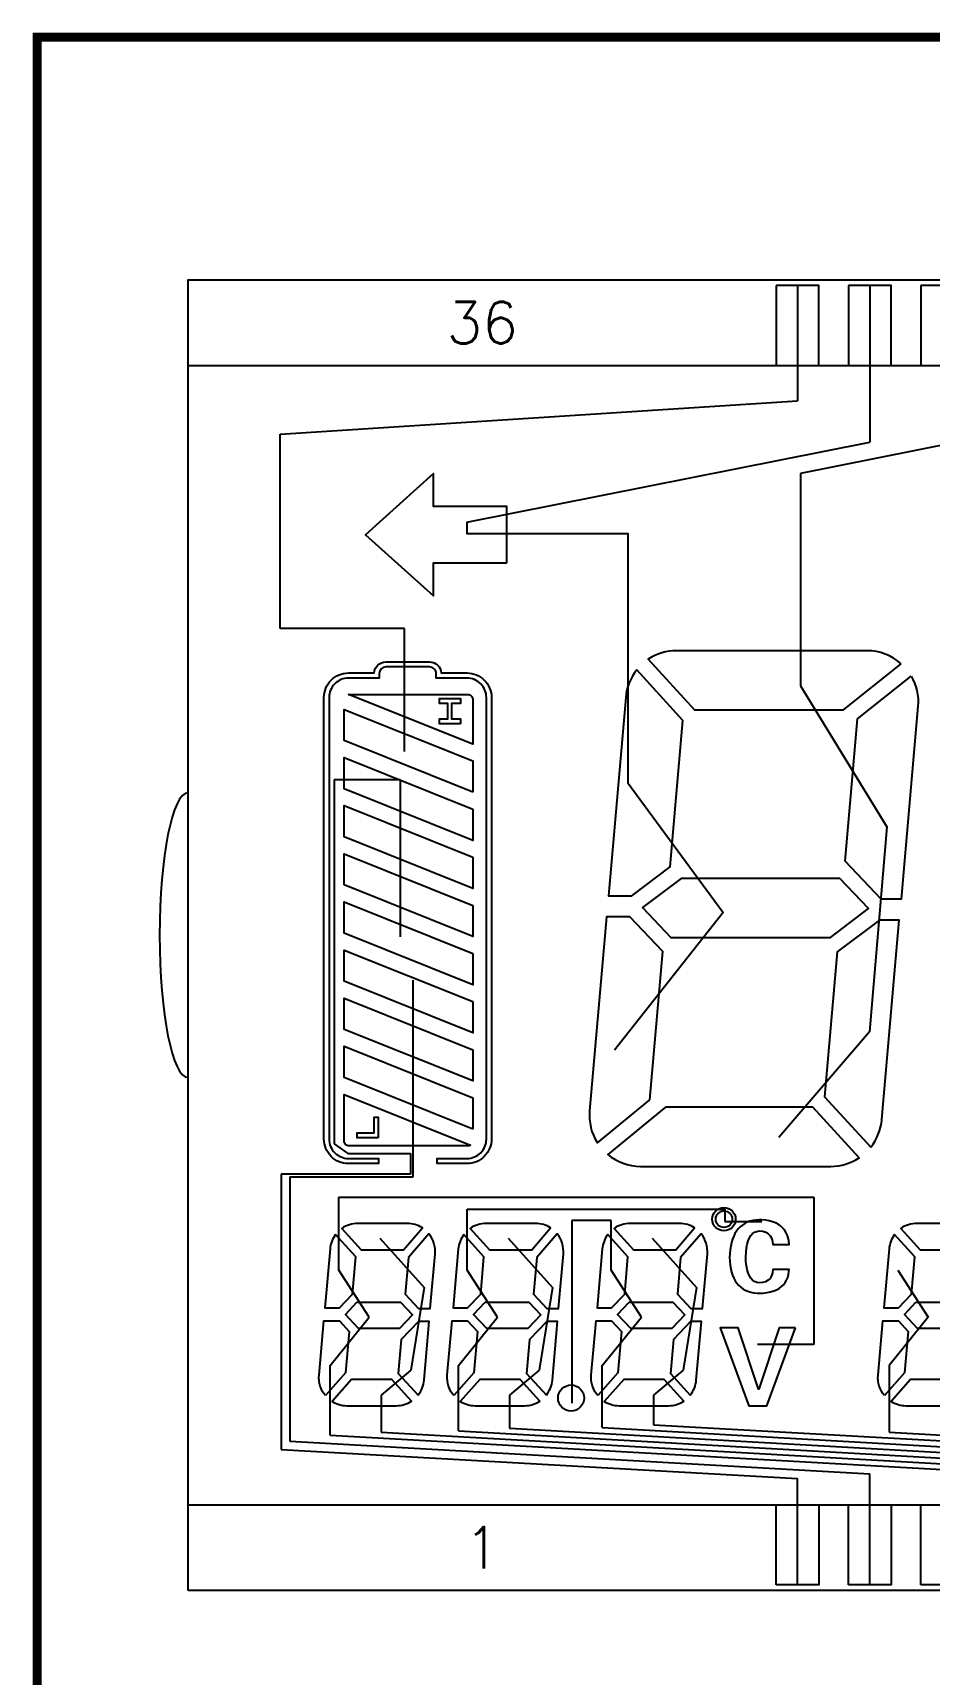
# Model space of a CAD drawing. Extents: x -1388 to 1427, y 183 to 486.
# Drawn here: x 1055.6 to 1087.1, y 276.9 to 334.5 of the extents above; entities that cross this region are included whole.
import ezdxf
from ezdxf.enums import TextEntityAlignment as Align

# ---------------------------------------------------------------- set-up
doc = ezdxf.new("R2010")
doc.units = 0
doc.header["$LTSCALE"] = 3
doc.layers.get('0').update_dxf_attribs({"linetype": 'CONTINUOUS'})
doc.layers.add('SEG', color=1, linetype='CONTINUOUS')
doc.styles.add('ROMANS', font='romans.shx')

msp = doc.modelspace()

# ---------------------------------------------------------------- linework, layer by layer
for p, q in [((1061.035, 322.874), (1147.035, 322.874)), ((1061.035, 282.874), (1147.035, 282.874))]:
    msp.add_line(p, q)
for points, format in [([(1222.248, 219.474, 0.313, 0.313, 0), (1222.248, 334.392, 0.313, 0.313, 0), (1055.735, 334.392, 0.313, 0.313, 0), (1055.735, 219.474, 0.313, 0.313, 0)], "xyseb"), ([(1086.085, 312.398, 0.185305), (1084.884, 312.859), (1078.197, 312.859, 0.147908), (1077.201, 312.558), (1078.825, 310.787), (1084.064, 310.787)], "xyb"), ([(1066.667, 312.077), (1067.571, 312.077, -0.399786), (1067.98, 312.467), (1069.518, 312.467, -0.399786), (1069.928, 312.077), (1070.832, 312.077, -0.414214), (1071.692, 311.217), (1071.692, 295.717, -0.414214), (1070.832, 294.857), (1069.779, 294.857), (1069.779, 295.036), (1070.832, 295.036, 0.414214), (1071.513, 295.717), (1071.513, 311.217, 0.414214), (1070.832, 311.898), (1069.749, 311.898), (1069.749, 312.057, 0.414214), (1069.518, 312.288), (1067.98, 312.288, 0.414214), (1067.749, 312.057), (1067.749, 311.898), (1066.667, 311.898, 0.414214), (1065.986, 311.217), (1065.986, 295.717, 0.414214), (1066.667, 295.036), (1067.72, 295.036), (1067.72, 294.857), (1066.667, 294.857, -0.414214), (1065.807, 295.717), (1065.807, 311.217, -0.414214)], "xyb"), ([(1076.794, 312.185, 0.147873), (1076.407, 311.22), (1075.797, 304.251), (1076.617, 304.251), (1077.967, 305.268), (1078.417, 310.413)], "xyb"), ([(1086.434, 311.97, -0.155286), (1086.673, 310.907), (1086.081, 304.14), (1085.382, 304.14), (1084.117, 305.475), (1084.554, 310.471)], "xyb"), ([(1071.033, 311.155), (1071.033, 309.581), (1066.665, 311.323, -0.034785), (1066.688, 311.325), (1070.863, 311.325, -0.414214)], "xyb"), ([(1077.252, 297.096), (1077.707, 302.297), (1076.555, 303.513), (1075.733, 303.513), (1075.138, 296.711, 0.165051), (1075.412, 295.589)], "xyb"), ([(1085.017, 295.432, 0.147891), (1085.404, 296.398), (1086.016, 303.401), (1085.321, 303.401), (1083.838, 302.285), (1083.394, 297.204)], "xyb"), ([(1066.688, 295.476, -0.414214), (1066.518, 295.646), (1066.518, 297.284), (1070.96, 295.507, -0.154122), (1070.863, 295.476)], "xyb"), ([(1082.986, 296.831), (1077.8, 296.831), (1075.777, 295.174, 0.175427), (1076.927, 294.758), (1083.614, 294.758, 0.147891), (1084.61, 295.059)], "xyb"), ([(1067.111, 291.834), (1068.602, 291.834), (1069.264, 292.6, 0.144169), (1068.73, 292.757), (1067.001, 292.757, 0.154794), (1066.434, 292.577)], "xyb"), ([(1071.618, 291.834), (1073.109, 291.834), (1073.77, 292.6, 0.144169), (1073.237, 292.757), (1071.507, 292.757, 0.154794), (1070.94, 292.577)], "xyb"), ([(1076.676, 291.834), (1078.167, 291.834), (1078.828, 292.6, 0.144169), (1078.295, 292.757), (1076.565, 292.757, 0.154794), (1075.998, 292.577)], "xyb"), ([(1086.75, 291.834), (1088.242, 291.834), (1088.903, 292.6, 0.144169), (1088.37, 292.757), (1086.64, 292.757, 0.154794), (1086.073, 292.577)], "xyb"), ([(1066.213, 292.362, 0.13972), (1066.02, 291.858), (1065.839, 289.789), (1066.348, 289.789), (1066.808, 290.271), (1066.923, 291.584)], "xyb"), ([(1068.774, 291.561), (1068.661, 290.267), (1069.127, 289.766), (1069.543, 289.766), (1069.711, 291.686, 0.195303), (1069.493, 292.394)], "xyb"), ([(1070.719, 292.362, 0.13972), (1070.527, 291.858), (1070.346, 289.789), (1070.855, 289.789), (1071.314, 290.271), (1071.429, 291.584)], "xyb"), ([(1073.28, 291.561), (1073.167, 290.267), (1073.633, 289.766), (1074.05, 289.766), (1074.218, 291.686, 0.195303), (1074, 292.394)], "xyb"), ([(1075.777, 292.362, 0.13972), (1075.585, 291.858), (1075.404, 289.789), (1075.913, 289.789), (1076.372, 290.271), (1076.487, 291.584)], "xyb"), ([(1078.338, 291.561), (1078.225, 290.267), (1078.691, 289.766), (1079.108, 289.766), (1079.276, 291.686, 0.195303), (1079.058, 292.394)], "xyb"), ([(1085.852, 292.362, 0.13972), (1085.659, 291.858), (1085.478, 289.789), (1085.987, 289.789), (1086.447, 290.271), (1086.562, 291.584)], "xyb"), ([(1065.859, 286.71, -0.198685), (1065.633, 287.428), (1065.8, 289.337), (1066.348, 289.337), (1066.694, 288.966), (1066.566, 287.506)], "xyb"), ([(1069.112, 286.728, 0.147649), (1069.324, 287.256), (1069.504, 289.317), (1069.124, 289.317), (1068.522, 288.685), (1068.418, 287.491)], "xyb"), ([(1070.365, 286.71, -0.198685), (1070.139, 287.428), (1070.306, 289.337), (1070.854, 289.337), (1071.2, 288.966), (1071.072, 287.506)], "xyb"), ([(1073.619, 286.728, 0.147649), (1073.83, 287.256), (1074.01, 289.317), (1073.631, 289.317), (1073.029, 288.685), (1072.924, 287.491)], "xyb"), ([(1075.423, 286.71, -0.198685), (1075.197, 287.428), (1075.364, 289.337), (1075.912, 289.337), (1076.258, 288.966), (1076.13, 287.506)], "xyb"), ([(1078.677, 286.728, 0.147649), (1078.888, 287.256), (1079.068, 289.317), (1078.688, 289.317), (1078.087, 288.685), (1077.982, 287.491)], "xyb"), ([(1085.498, 286.71, -0.198685), (1085.272, 287.428), (1085.439, 289.337), (1085.987, 289.337), (1086.333, 288.966), (1086.205, 287.506)], "xyb"), ([(1068.193, 287.28), (1066.777, 287.28), (1066.091, 286.508, 0.140856), (1066.613, 286.357), (1068.343, 286.357, 0.146889), (1068.885, 286.52)], "xyb"), ([(1072.7, 287.28), (1071.284, 287.28), (1070.597, 286.508, 0.140856), (1071.12, 286.357), (1072.849, 286.357, 0.146889), (1073.392, 286.52)], "xyb"), ([(1077.758, 287.28), (1076.342, 287.28), (1075.655, 286.508, 0.140856), (1076.178, 286.357), (1077.907, 286.357, 0.146889), (1078.45, 286.52)], "xyb"), ([(1087.832, 287.28), (1086.416, 287.28), (1085.73, 286.508, 0.140856), (1086.252, 286.357), (1087.982, 286.357, 0.146889), (1088.524, 286.52)], "xyb")]:
    msp.add_lwpolyline(points, format=format, close=True)
for points in [[(1061.035, 279.874), (1061.035, 325.874), (1147.035, 325.874), (1147.035, 279.874)], [(1081.695, 325.674), (1081.695, 322.874), (1083.195, 322.874), (1083.195, 325.674)], [(1084.235, 325.674), (1084.235, 322.874), (1085.735, 322.874), (1085.735, 325.674)], [(1086.775, 325.674), (1086.775, 322.874), (1088.275, 322.874), (1088.275, 325.674)], [(1072.228, 315.941), (1072.228, 317.924), (1069.66, 317.924), (1069.66, 319.077), (1067.264, 316.932), (1069.66, 314.788), (1069.66, 315.941)], [(1070.606, 310.298), (1069.867, 310.298), (1069.867, 310.47), (1070.153, 310.47), (1070.153, 311.007), (1069.867, 311.007), (1069.867, 311.18), (1070.606, 311.18), (1070.606, 311.007), (1070.287, 311.007), (1070.287, 310.47), (1070.606, 310.47)], [(1071.033, 307.892), (1066.518, 309.702), (1066.518, 310.798), (1071.033, 308.988)], [(1071.033, 307.298), (1071.033, 306.202), (1066.518, 308.013), (1066.518, 309.109)], [(1071.033, 305.609), (1071.033, 304.513), (1066.518, 306.324), (1066.518, 307.42)], [(1066.518, 304.635), (1066.518, 305.731), (1071.033, 303.92), (1071.033, 302.824)], [(1077.997, 302.795), (1083.597, 302.795), (1084.938, 303.805), (1083.931, 304.868), (1078.354, 304.868), (1077, 303.848)], [(1071.033, 302.23), (1071.033, 301.135), (1066.518, 302.945), (1066.518, 304.041)], [(1071.033, 300.541), (1071.033, 299.445), (1066.518, 301.256), (1066.518, 302.351)], [(1066.518, 299.567), (1066.518, 300.663), (1071.033, 298.852), (1071.033, 297.756)], [(1071.033, 296.068), (1066.518, 297.878), (1066.518, 298.974), (1071.033, 297.163)], [(1067.714, 295.759), (1066.976, 295.759), (1066.976, 295.931), (1067.576, 295.931), (1067.576, 296.485), (1067.714, 296.485)], [(1081.485, 292.322), (1081.537, 292.231), (1081.568, 292.121), (1081.581, 292.019), (1082.147, 292.019), (1082.133, 292.139), (1082.11, 292.25), (1082.078, 292.352), (1082.035, 292.444), (1081.982, 292.529), (1081.919, 292.603), (1081.846, 292.67), (1081.761, 292.727), (1081.668, 292.775), (1081.564, 292.815), (1081.451, 292.845), (1081.327, 292.867), (1081.194, 292.879), (1081.095, 292.883), (1080.98, 292.873), (1080.872, 292.855), (1080.77, 292.829), (1080.675, 292.794), (1080.587, 292.75), (1080.505, 292.698), (1080.431, 292.636), (1080.363, 292.565), (1080.301, 292.487), (1080.246, 292.399), (1080.2, 292.303), (1080.158, 292.198), (1080.125, 292.085), (1080.098, 291.963), (1080.077, 291.831), (1080.064, 291.691), (1080.057, 291.574), (1080.065, 291.43), (1080.079, 291.294), (1080.099, 291.167), (1080.128, 291.048), (1080.163, 290.938), (1080.205, 290.838), (1080.255, 290.746), (1080.311, 290.662), (1080.375, 290.588), (1080.446, 290.521), (1080.524, 290.464), (1080.608, 290.416), (1080.701, 290.377), (1080.8, 290.346), (1080.907, 290.324), (1081.021, 290.31), (1081.095, 290.307), (1081.239, 290.313), (1081.373, 290.328), (1081.495, 290.352), (1081.607, 290.385), (1081.708, 290.426), (1081.799, 290.477), (1081.88, 290.536), (1081.95, 290.604), (1082.01, 290.681), (1082.059, 290.766), (1082.097, 290.86), (1082.124, 290.964), (1082.142, 291.076), (1082.147, 291.143), (1081.581, 291.143), (1081.567, 291.019), (1081.534, 290.915), (1081.481, 290.828), (1081.409, 290.761), (1081.318, 290.711), (1081.207, 290.681), (1081.095, 290.671), (1081.009, 290.685), (1080.933, 290.717), (1080.864, 290.766), (1080.805, 290.831), (1080.753, 290.915), (1080.711, 291.014), (1080.675, 291.133), (1080.65, 291.268), (1080.632, 291.419), (1080.624, 291.574), (1080.634, 291.743), (1080.651, 291.896), (1080.678, 292.031), (1080.712, 292.148), (1080.755, 292.248), (1080.805, 292.331), (1080.866, 292.396), (1080.933, 292.446), (1081.008, 292.477), (1081.093, 292.491), (1081.095, 292.492), (1081.221, 292.478), (1081.327, 292.446), (1081.416, 292.393)], [(1066.965, 289.99), (1068.498, 289.99), (1068.914, 289.543), (1068.461, 289.067), (1067.019, 289.067), (1066.558, 289.563)], [(1071.472, 289.99), (1073.004, 289.99), (1073.421, 289.543), (1072.968, 289.067), (1071.526, 289.067), (1071.065, 289.563)], [(1076.53, 289.99), (1078.062, 289.99), (1078.479, 289.543), (1078.026, 289.067), (1076.584, 289.067), (1076.123, 289.563)], [(1086.604, 289.99), (1088.137, 289.99), (1088.553, 289.543), (1088.1, 289.067), (1086.658, 289.067), (1086.197, 289.563)], [(1082.37, 289.092), (1081.793, 289.092), (1081.084, 286.934), (1081.071, 286.934), (1080.362, 289.092), (1079.727, 289.092), (1080.73, 286.357), (1081.365, 286.357)], [(1081.695, 280.074), (1081.695, 282.874), (1083.195, 282.874), (1083.195, 280.074)], [(1084.235, 280.074), (1084.235, 282.874), (1085.735, 282.874), (1085.735, 280.074)], [(1086.775, 280.074), (1086.775, 282.874), (1088.275, 282.874), (1088.275, 280.074)]]:
    msp.add_lwpolyline(points, close=True)
for centre, radius in [((1079.859, 292.904), 0.409), ((1079.859, 292.904), 0.289), ((1074.488, 286.627), 0.457)]:
    msp.add_circle(centre, radius)
msp.add_ellipse((1061.035, 302.874), major_axis=(0, -5), ratio=0.2, start_param=3.141593, end_param=6.283185)
at = {"layer": 'SEG'}
for p, q in [((1082.445, 325.674), (1082.445, 321.626)), ((1084.985, 325.674), (1084.985, 320.18)), ((1064.272, 320.463), (1082.445, 321.626)), ((1064.272, 313.644), (1064.272, 320.463)), ((1070.831, 317.366), (1084.985, 320.18)), ((1087.525, 320.073), (1082.549, 319.084)), ((1082.549, 319.084), (1082.549, 311.622)), ((1068.635, 313.644), (1064.272, 313.644)), ((1068.635, 309.326), (1068.635, 313.644)), ((1082.549, 311.622), (1085.578, 306.677)), ((1066.164, 308.339), (1066.164, 295.554)), ((1068.489, 308.339), (1068.489, 302.812)), ((1085.578, 306.677), (1084.972, 299.475)), ((1068.942, 294.386), (1068.942, 301.289)), ((1084.972, 299.475), (1081.782, 295.77)), ((1066.164, 295.554), (1066.649, 295.209)), ((1066.649, 295.209), (1068.842, 295.209)), ((1068.842, 295.209), (1068.842, 294.486)), ((1068.842, 294.486), (1064.309, 294.486)), ((1064.309, 294.486), (1064.309, 284.824)), ((1064.609, 294.386), (1068.942, 294.386)), ((1064.609, 294.386), (1064.609, 285.107)), ((1066.326, 293.679), (1083.02, 293.679)), ((1066.326, 291.12), (1066.326, 293.679)), ((1083.02, 293.679), (1083.02, 288.507)), ((1070.833, 291.12), (1070.833, 293.259)), ((1070.833, 293.259), (1079.884, 293.259)), ((1075.891, 292.858), (1074.514, 292.858)), ((1074.514, 292.858), (1074.514, 286.449)), ((1075.891, 291.12), (1075.891, 292.858)), ((1079.884, 293.259), (1079.884, 292.818)), ((1079.884, 292.818), (1081.192, 292.818)), ((1067.77, 292.237), (1069.332, 290.503)), ((1072.277, 292.237), (1073.839, 290.503)), ((1077.335, 292.237), (1078.897, 290.503)), ((1067.396, 289.465), (1066.326, 291.12)), ((1071.903, 289.465), (1070.833, 291.12)), ((1076.961, 289.465), (1075.891, 291.12)), ((1085.966, 291.12), (1087.036, 289.465)), ((1069.332, 290.503), (1068.858, 287.599)), ((1073.839, 290.503), (1073.364, 287.599)), ((1078.897, 290.503), (1078.422, 287.599)), ((1066.022, 287.77), (1067.396, 289.465)), ((1070.528, 287.77), (1071.903, 289.465)), ((1075.586, 287.77), (1076.961, 289.465)), ((1087.036, 289.465), (1085.661, 287.77)), ((1083.02, 288.507), (1081.032, 288.507)), ((1066.022, 285.328), (1066.022, 287.77)), ((1068.858, 287.599), (1067.821, 286.725)), ((1070.528, 285.475), (1070.528, 287.77)), ((1073.364, 287.599), (1072.328, 286.725)), ((1075.586, 285.591), (1075.586, 287.77)), ((1078.422, 287.599), (1077.386, 286.725)), ((1085.661, 287.77), (1085.661, 285.424)), ((1067.821, 286.725), (1067.821, 285.427)), ((1072.328, 286.725), (1072.328, 285.574)), ((1077.386, 286.725), (1077.386, 285.69)), ((1066.022, 285.328), (1087.525, 284.117)), ((1067.821, 285.427), (1090.065, 284.175)), ((1070.528, 285.475), (1092.605, 284.232)), ((1072.328, 285.574), (1095.145, 284.289)), ((1075.586, 285.591), (1097.685, 284.346)), ((1077.386, 285.69), (1100.225, 284.404)), ((1085.661, 285.424), (1102.765, 284.461)), ((1064.309, 284.824), (1082.445, 283.802)), ((1064.609, 285.107), (1084.985, 283.96)), ((1082.445, 280.074), (1082.445, 283.802)), ((1084.985, 280.074), (1084.985, 283.96))]:
    msp.add_line(p, q, dxfattribs=at)
at = {"layer": 'SEG', "color": 1}
msp.add_line((1066.164, 308.339), (1068.489, 308.339), dxfattribs=at)
at = {"layer": 'SEG'}
msp.add_lwpolyline([(1070.831, 317.366), (1070.831, 316.973), (1076.484, 316.973), (1076.484, 308.227), (1079.83, 303.675), (1076.013, 298.841)], dxfattribs=at)

# ---------------------------------------------------------------- texts
at = {"style": 'ROMANS'}
for s, p in [('36', (1071.365, 324.374)), ('1', (1071.365, 281.374))]:
    msp.add_text(s, height=1.46, dxfattribs=at).set_placement(p, align=Align.MIDDLE)

doc.saveas('drawing.dxf')
